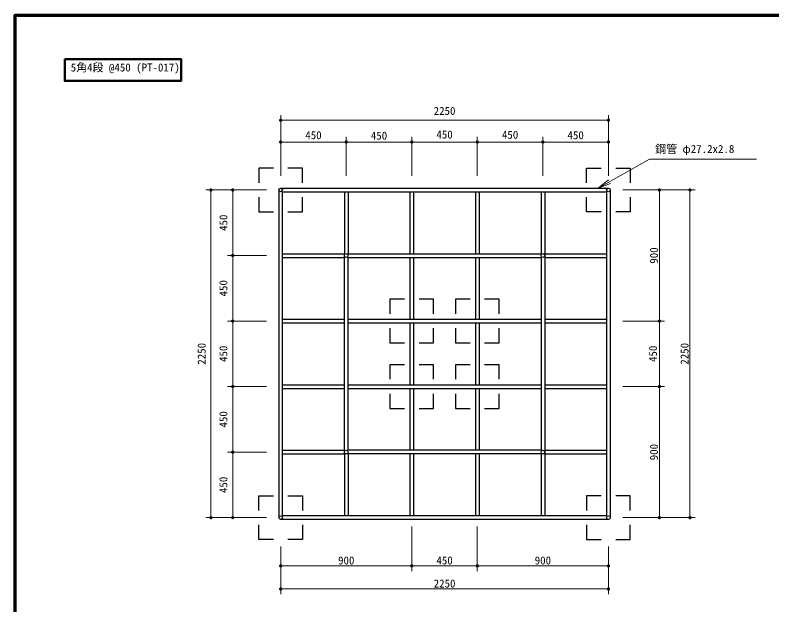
# Model space of a CAD drawing. Units: millimetres at full size, sheet at 1:30. Extents: x 450 to 12150, y 450 to 8460.
# Drawn here: x 450 to 5645, y 4410 to 8460 of the extents above; entities that cross this region are included whole.
import ezdxf
from ezdxf.enums import TextEntityAlignment as Align

# ---------------------------------------------------------------- set-up
doc = ezdxf.new("R2010")
doc.units = ezdxf.units.MM
doc.header["$LTSCALE"] = 30
doc.linetypes.add('USER1', pattern=[6.666666, 3.333333, -3.333333])
for name, color, linetype, lineweight in [('D-STR-DIM\u3000寸法線、寸法値', 7, 'Continuous', 13), ('D-STR-HTXT\u3000旗上げ', 7, 'Continuous', 13), ('D-STR-TXT\u3000文字列', 7, 'Continuous', 13), ('D-STR\u3000構造物外形線', 1, 'Continuous', 25), ('D-TTL', 7, 'Continuous', 70), ('D-TTL-FRAM\u3000タイトル枠、凡例図枠', 2, 'Continuous', 50)]:
    doc.layers.add(name, color=color, linetype=linetype, lineweight=lineweight)
doc.styles.add('ＭＳ ゴシック', font='')
doc.styles.get('ＭＳ ゴシック').set_extended_font_data('MS Gothic')

# ---------------------------------------------------------------- blocks, each defined once
blk = doc.blocks.new('filled_dot')
at = {"color": 0, "linetype": 'Continuous', "lineweight": -2, "const_width": 1.25}
blk.add_lwpolyline([(-0.625, 0, 1), (0.625, 0, 1)], format="xyb", close=True, dxfattribs=at)
blk = doc.blocks.new('open_arrow')
at = {"color": 0, "linetype": 'Continuous', "lineweight": -2}
blk.add_lwpolyline([(7.5, 1.25), (0, 0), (7.5, -1.25)], dxfattribs=at)

msp = doc.modelspace()

# ---------------------------------------------------------------- linework, layer by layer
at = {"layer": 'D-STR-DIM\u3000寸法線、寸法値'}
for p, q in [((2273.22, 7357.09), (2273.22, 7774.01)), ((4523.22, 7357.09), (4523.22, 7774.01)), ((2273.22, 7738.01), (4523.22, 7738.01)), ((2273.22, 7357.09), (2273.22, 7624.55)), ((2273.22, 7588.55), (2723.22, 7588.55)), ((2723.22, 7357.09), (2723.22, 7624.55)), ((2723.22, 7357.09), (2723.22, 7624.55)), ((2723.22, 7588.55), (3173.22, 7588.55)), ((3173.22, 7357.09), (3173.22, 7624.55)), ((3173.22, 7357.09), (3173.22, 7624.55)), ((3173.22, 7588.55), (3623.22, 7588.55)), ((3623.22, 7357.09), (3623.22, 7624.55)), ((3623.22, 7357.09), (3623.22, 7624.55)), ((3623.22, 7588.55), (4073.22, 7588.55)), ((4073.22, 7357.09), (4073.22, 7624.55)), ((4073.22, 7357.09), (4073.22, 7624.55)), ((4073.22, 7588.55), (4523.22, 7588.55)), ((4523.22, 7357.09), (4523.22, 7624.55)), ((2175.22, 7259.09), (1758.3, 7259.09)), ((1794.3, 7259.09), (1794.3, 5009.09)), ((2175.22, 7259.09), (1907.76, 7259.09)), ((1943.76, 7259.09), (1943.76, 6809.09)), ((4621.22, 7259.09), (4909.22, 7259.09)), ((4621.22, 7259.09), (5119.22, 7259.09)), ((4873.22, 6359.09), (4873.22, 7259.09)), ((5083.22, 5009.09), (5083.22, 7259.09)), ((2175.22, 6809.09), (1907.76, 6809.09)), ((2175.22, 6809.09), (1907.76, 6809.09)), ((1943.76, 6809.09), (1943.76, 6359.09)), ((2175.22, 6359.09), (1907.76, 6359.09)), ((2175.22, 6359.09), (1907.76, 6359.09)), ((1943.76, 6359.09), (1943.76, 5909.09)), ((4621.22, 6359.09), (4909.22, 6359.09)), ((4621.22, 6359.09), (4909.22, 6359.09)), ((4873.22, 5909.09), (4873.22, 6359.09)), ((2175.22, 5909.09), (1907.76, 5909.09)), ((2175.22, 5909.09), (1907.76, 5909.09)), ((1943.76, 5909.09), (1943.76, 5459.09)), ((4621.22, 5909.09), (4909.22, 5909.09)), ((4621.22, 5909.09), (4909.22, 5909.09)), ((4873.22, 5009.09), (4873.22, 5909.09)), ((2175.22, 5459.09), (1907.76, 5459.09)), ((2175.22, 5459.09), (1907.76, 5459.09)), ((1943.76, 5459.09), (1943.76, 5009.09)), ((2175.22, 5009.09), (1758.3, 5009.09)), ((2175.22, 5009.09), (1907.76, 5009.09)), ((4621.22, 5009.09), (4909.22, 5009.09)), ((4621.22, 5009.09), (5119.22, 5009.09)), ((3173.22, 4948.59), (3173.22, 4641.49)), ((3173.22, 4948.59), (3173.22, 4641.49)), ((3623.22, 4948.59), (3623.22, 4641.49)), ((3623.22, 4948.59), (3623.22, 4641.49)), ((2273.22, 4811.09), (2273.22, 4641.49)), ((2273.22, 4811.09), (2273.22, 4482.87)), ((4523.22, 4811.09), (4523.22, 4641.49)), ((4523.22, 4811.09), (4523.22, 4482.87)), ((2273.22, 4677.49), (3173.22, 4677.49)), ((3173.22, 4677.49), (3623.22, 4677.49)), ((3623.22, 4677.49), (4523.22, 4677.49)), ((2273.22, 4518.87), (4523.22, 4518.87))]:
    msp.add_line(p, q, dxfattribs=at)
at = {"layer": 'D-STR-HTXT\u3000旗上げ'}
msp.add_lwpolyline([(4451.93, 7272.45), (4805.46, 7470.14), (4817.46, 7470.14), (5539.94, 7470.14), (5178.7, 7470.14)], dxfattribs=at)
at = {"layer": 'D-STR\u3000構造物外形線'}
for p, q in [((2260.72, 7259.09), (2260.72, 5009.09)), ((2273.22, 7271.59), (4523.22, 7271.59)), ((2710.72, 7246.59), (2710.72, 6821.59)), ((2735.72, 7246.59), (2735.72, 6821.59)), ((3160.72, 7246.59), (3160.72, 6821.59)), ((3185.72, 7246.59), (3185.72, 6821.59)), ((3610.72, 7246.59), (3610.72, 6821.59)), ((3635.72, 7246.59), (3635.72, 6821.59)), ((4060.72, 7246.59), (4060.72, 6821.59)), ((4085.72, 7246.59), (4085.72, 6821.59)), ((4535.72, 7259.09), (4535.72, 5009.09)), ((2285.72, 6821.59), (2710.72, 6821.59)), ((4085.72, 6821.59), (4510.72, 6821.59)), ((2285.72, 6796.59), (2710.72, 6796.59)), ((3160.72, 6796.59), (3160.72, 6371.59)), ((3185.72, 6796.59), (3185.72, 6371.59)), ((3610.72, 6796.59), (3610.72, 6371.59)), ((3635.72, 6796.59), (3635.72, 6371.59)), ((4085.72, 6796.59), (4510.72, 6796.59)), ((2285.72, 6371.59), (2710.72, 6371.59)), ((2285.72, 6346.59), (2710.72, 6346.59)), ((2735.72, 6371.59), (4060.72, 6371.59)), ((2735.72, 6346.59), (4060.72, 6346.59)), ((3160.72, 6346.59), (3160.72, 5921.59)), ((3185.72, 6346.59), (3185.72, 5921.59)), ((3610.72, 6346.59), (3610.72, 5921.59)), ((3635.72, 6346.59), (3635.72, 5921.59)), ((4085.72, 6371.59), (4510.72, 6371.59)), ((4085.72, 6346.59), (4510.72, 6346.59)), ((2285.72, 5921.59), (2710.72, 5921.59)), ((2285.72, 5896.59), (2710.72, 5896.59)), ((2735.72, 5921.59), (4060.72, 5921.59)), ((2735.72, 5896.59), (4060.72, 5896.59)), ((3160.72, 5896.59), (3160.72, 5471.59)), ((3185.72, 5896.59), (3185.72, 5471.59)), ((3610.72, 5896.59), (3610.72, 5471.59)), ((3635.72, 5896.59), (3635.72, 5471.59)), ((4085.72, 5921.59), (4510.72, 5921.59)), ((4085.72, 5896.59), (4510.72, 5896.59)), ((2285.72, 5471.59), (2710.72, 5471.59)), ((4085.72, 5471.59), (4510.72, 5471.59)), ((2285.72, 5446.59), (2710.72, 5446.59)), ((2710.72, 5446.59), (2710.72, 5021.59)), ((2735.72, 5446.59), (2735.72, 5021.59)), ((3160.72, 5446.59), (3160.72, 5021.59)), ((3185.72, 5446.59), (3185.72, 5021.59)), ((3610.72, 5446.59), (3610.72, 5021.59)), ((3635.72, 5446.59), (3635.72, 5021.59)), ((4060.72, 5446.59), (4060.72, 5021.59)), ((4085.72, 5446.59), (4085.72, 5021.59)), ((4085.72, 5446.59), (4510.72, 5446.59)), ((4523.22, 4996.59), (2273.22, 4996.59))]:
    msp.add_line(p, q, dxfattribs=at)
at = {"layer": 'D-STR\u3000構造物外形線', "linetype": 'USER1'}
for points in [[(2123.22, 7109.09), (2423.22, 7109.09), (2423.22, 7409.09), (2123.22, 7409.09)], [(4673.22, 7109.09), (4373.22, 7109.09), (4373.22, 7409.09), (4673.22, 7409.09)], [(3323.22, 6509.09), (3023.22, 6509.09), (3023.22, 6209.09), (3323.22, 6209.09)], [(3773.22, 6509.09), (3473.22, 6509.09), (3473.22, 6209.09), (3773.22, 6209.09)], [(3323.22, 6059.09), (3023.22, 6059.09), (3023.22, 5759.09), (3323.22, 5759.09)], [(3773.22, 6059.09), (3473.22, 6059.09), (3473.22, 5759.09), (3773.22, 5759.09)], [(2123.22, 5159.09), (2423.22, 5159.09), (2423.22, 4859.09), (2123.22, 4859.09)], [(4673.22, 5159.09), (4373.22, 5159.09), (4373.22, 4859.09), (4673.22, 4859.09)]]:
    msp.add_lwpolyline(points, close=True, dxfattribs=at)
at = {"layer": 'D-STR\u3000構造物外形線'}
for points in [[(4510.72, 7246.59), (4510.72, 5021.59), (2285.72, 5021.59), (2285.72, 7246.59)], [(2735.72, 6796.59), (4060.72, 6796.59), (4060.72, 5471.59), (2735.72, 5471.59)]]:
    msp.add_lwpolyline(points, close=True, dxfattribs=at)
msp.add_lwpolyline([(2723.22, 6821.59), (4085.72, 6821.59), (4085.72, 5446.59), (2710.72, 5446.59), (2710.72, 6809.09)], dxfattribs=at)
for centre in [(2273.22, 7259.09), (4523.22, 7259.09), (2723.22, 6809.09), (4073.22, 6809.09), (2723.22, 5459.09), (4073.22, 5459.09), (2273.22, 5009.09), (4523.22, 5009.09)]:
    msp.add_circle(centre, 12.5, dxfattribs=at)
at = {"layer": 'D-TTL'}
msp.add_lwpolyline([(450, 450), (450, 8460), (12150, 8460), (12150, 450)], close=True, dxfattribs=at)
at = {"layer": 'D-TTL-FRAM\u3000タイトル枠、凡例図枠'}
msp.add_lwpolyline([(790.47, 8158.33), (1589.02, 8158.33), (1589.02, 8008.65), (790.47, 8008.65)], close=True, dxfattribs=at)

# ---------------------------------------------------------------- block references
at = {"layer": 'D-STR-DIM\u3000寸法線、寸法値', "xscale": 9, "yscale": 9}
for p in [(2273.22, 7738.01), (2273.22, 7588.55), (2723.22, 7588.55), (3173.22, 7588.55), (3623.22, 7588.55), (4073.22, 7588.55), (2273.22, 4677.49), (3173.22, 4677.49), (3623.22, 4677.49), (2273.22, 4518.87)]:
    msp.add_blockref('filled_dot', p, dxfattribs=at)
for p, rotation in [((4523.22, 7738.01), 180), ((2723.22, 7588.55), 180), ((3173.22, 7588.55), 180), ((3623.22, 7588.55), 180), ((4073.22, 7588.55), 180), ((4523.22, 7588.55), 180), ((1794.3, 7259.09), 270), ((1943.76, 7259.09), 270), ((4873.22, 7259.09), 270), ((5083.22, 7259.09), 270), ((1943.76, 6809.09), 270), ((1943.76, 6809.09), 90), ((1943.76, 6359.09), 270), ((1943.76, 6359.09), 90), ((4873.22, 6359.09), 270), ((4873.22, 6359.09), 90), ((1943.76, 5909.09), 270), ((1943.76, 5909.09), 90), ((4873.22, 5909.09), 270), ((4873.22, 5909.09), 90), ((1943.76, 5459.09), 270), ((1943.76, 5459.09), 90), ((1794.3, 5009.09), 90), ((1943.76, 5009.09), 90), ((4873.22, 5009.09), 90), ((5083.22, 5009.09), 90), ((3173.22, 4677.49), 180), ((3623.22, 4677.49), 180), ((4523.22, 4677.49), 180), ((4523.22, 4518.87), 180)]:
    msp.add_blockref('filled_dot', p, dxfattribs=dict(at, rotation=rotation))
at = {"layer": 'D-STR-HTXT\u3000旗上げ', "xscale": 12, "yscale": 12, "rotation": 29.2}
msp.add_blockref('open_arrow', (4451.93, 7272.45), dxfattribs=at)

# ---------------------------------------------------------------- texts
at = {"layer": 'D-STR-DIM\u3000寸法線、寸法値', "style": 'ＭＳ ゴシック'}
for s, p in [('2250', (3398.22, 7802.14)), ('450', (2498.22, 7635.47)), ('450', (2948.22, 7632.3)), ('450', (3398.22, 7639.83)), ('450', (3848.22, 7638.3)), ('450', (4298.22, 7635.23)), ('900', (2723.22, 4714.99)), ('450', (3398.22, 4714.99)), ('900', (4073.22, 4714.99)), ('2250', (3398.22, 4556.37))]:
    msp.add_text(s, height=54.99, dxfattribs=at).set_placement(p, align=Align.MIDDLE_CENTER)
for s, p in [('450', (1879.63, 7034.09)), ('900', (4835.72, 6809.09)), ('450', (1879.63, 6584.09)), ('2250', (1730.17, 6134.09)), ('450', (1879.63, 6134.09)), ('450', (4828.99, 6134.09)), ('2250', (5045.72, 6134.09)), ('450', (1879.63, 5684.09)), ('900', (4835.72, 5459.09)), ('450', (1879.63, 5234.09))]:
    msp.add_text(s, height=54.99, rotation=90, dxfattribs=at).set_placement(p, align=Align.MIDDLE_CENTER)
at = {"layer": 'D-STR-HTXT\u3000旗上げ', "style": 'ＭＳ ゴシック'}
msp.add_text('鋼管 φ27.2x2.8', height=54.99, dxfattribs=at).set_placement((4844.09, 7496.77), align=Align.BOTTOM_LEFT)
at = {"layer": 'D-STR-TXT\u3000文字列', "style": 'ＭＳ ゴシック'}
msp.add_text('5角4段 @450 (PT-017)', height=54.99, dxfattribs=at).set_placement((831.76, 8127.95), align=Align.TOP_LEFT)

doc.saveas('drawing.dxf')
